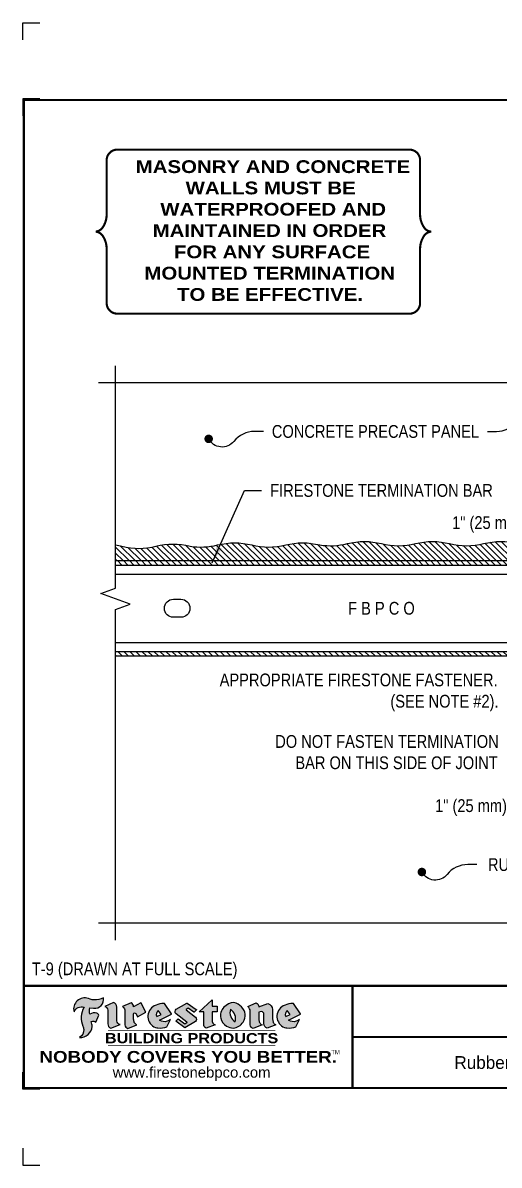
# Model space of a CAD drawing. Header units: inches. Extents: x 233.4 to 253.5, y -77.1 to -60.4.
# Drawn here: x 233.45 to 240.44, y -77.12 to -60.36 of the extents above; entities that cross this region are included whole.
import ezdxf
from ezdxf.enums import TextEntityAlignment as Align

# ---------------------------------------------------------------- set-up
doc = ezdxf.new("R2010")
doc.units = ezdxf.units.IN
doc.header["$MEASUREMENT"] = 0
doc.layers.get('0').update_dxf_attribs({"linetype": 'CONTINUOUS'})
doc.layers.get('DEFPOINTS').update_dxf_attribs({"linetype": 'CONTINUOUS'})
for name, color, linetype in [('FSBP-ACCESSORY-FIRESTONE', 7, 'CONTINUOUS'), ('FSBP-ANNO-NOTE', 7, 'CONTINUOUS'), ('FSBP-SEALANTS', 1, 'CONTINUOUS'), ('FSBP-TTLB', 7, 'CONTINUOUS'), ('FSBP-TTLB-BORDER', 7, 'CONTINUOUS'), ('FSBP-TTLB-TEXT', 7, 'CONTINUOUS'), ('FSBP-WALL-CURB', 9, 'CONTINUOUS')]:
    doc.layers.add(name, color=color, linetype=linetype)
doc.styles.add('FSBP_ARIAL', font='arial.ttf')
doc.styles.add('FSBP_ARIAL_BOLD', font='')
doc.styles.add('FSBP_ARIAL_NAR', font='ARIALN.TTF')
doc.styles.add('FSBP_BANKGOTHIC', font='bgothm.ttf')
doc.styles.get('FSBP_ARIAL_BOLD').set_extended_font_data('Arial Black')
doc.dimstyles.new('FSBP-DIM', dxfattribs={"dimtxt": 0.1875, "dimasz": 0.125, "dimexe": 0.0625, "dimexo": 0.125, "dimgap": 0.125, "dimtad": 0, "dimdec": 0, "dimzin": 1, "dimdsep": 46, "dimlunit": 4, "dimtxsty": 'FSBP_ARIAL_NAR', "dimblk": 'OBLIQUE', "dimcen": 0.09375, "dimdle": 0.0625, "dimclrd": 256, "dimclre": 256, "dimclrt": 256, "dimadec": 0, "dimazin": 0, "dimtfac": 1, "dimtdec": 0, "dimtmove": 1, "dimatfit": 3, "dimfxl": 1, "dimtolj": 1, "dimtzin": 0, "dimlwd": -1, "dimlwe": -1, "dimarcsym": 0})
doc.dimstyles.new('FSBP-LEADER', dxfattribs={"dimtxt": 0.1875, "dimasz": 0.25, "dimexe": 0.0625, "dimexo": 0.125, "dimgap": 0.125, "dimtad": 0, "dimtih": 1, "dimtoh": 1, "dimdec": 4, "dimzin": 0, "dimdsep": 46, "dimlunit": 4, "dimtxsty": 'FSBP_ARIAL_NAR', "dimcen": 0.09375, "dimclrd": 256, "dimclre": 256, "dimclrt": 256, "dimadec": 0, "dimazin": 0, "dimtfac": 1, "dimtdec": 4, "dimtofl": 0, "dimtmove": 0, "dimatfit": 3, "dimfxl": 1, "dimtolj": 1, "dimtzin": 0, "dimlwd": -1, "dimlwe": -1, "dimarcsym": 0})

# ---------------------------------------------------------------- blocks, each defined once
blk = doc.blocks.new('TTLB-EPDM_1')
at = {"layer": 'FSBP-TTLB-TEXT'}
h = blk.add_hatch(color=1, dxfattribs=at)
edge = h.paths.add_edge_path()
edge.add_arc((1.037309769669573, -0.1982514792917306), 0.1319107607348553, 264.0410451462098, 370.3106169565175)
edge.add_arc((1.027551646585694, 0.1214293576525799), 0.3273056962876235, 270.05058356628535, 295.23459397187514, ccw=False)
edge.add_arc((1.022801957313345, -0.06680179986895154), 0.1391656561713503, 249.3281275763668, 272.0749124149863, ccw=False)
edge.add_line((0.9736743133014443, -0.1970076156048179), (0.9474927838574558, -0.1852745150568325))
edge.add_arc((0.8939498971398288, -0.3394262635682071), 0.1631857907024099, 70.84590087378872, 194.3325259843273)
edge.add_arc((0.8444260109029493, -0.4259936440910768), 0.1179914261095279, 70.96950098067128, 156.9641407594482, ccw=False)
edge.add_arc((1.153141409296894, -0.4684497516079468), 0.3110405457095052, 150.3231137483159, 203.2084295854517)
edge.add_arc((0.7562495500622943, -0.6412608153899899), 0.1218587156617311, 0.8849157075190988, 24.34668939894999, ccw=False)
edge.add_arc((0.7493781665697374, -0.6475258110744375), 0.1289731377238325, -58.36655102076742, 3.6216782311386737, ccw=False)
edge.add_arc((0.8256699029544474, -0.5792158350996106), 0.1783301886510354, 267.2205474105585, 354.1381621173521)
edge.add_arc((0.7903121048625305, -0.6011409294291745), 0.212787892960859, 0.9996158580669322, 21.00503380861244)
edge.add_arc((1.01880712263941, -0.5666691048185161), 0.05136395668415847, 40.82117713173261, 125.52727787225791, ccw=False)
edge.add_line((1.057676976260041, -0.5330924682126437), (1.102776947655911, -0.4308018311949837))
edge.add_arc((1.040858222524664, -0.4699705673995949), 0.07326744446031509, 32.31675181867256, 66.31481236598174)
edge.add_arc((1.032262518825329, -0.5063316993097662), 0.1102246948011782, 69.8179132332389, 125.254734720681)
edge.add_arc((1.127708877207287, -0.368959353531244), 0.1659710644737306, 164.1569669952081, 196.5811013160487, ccw=False)
edge.add_line((0.9680425188342383, -0.3236487780942383), (1.023615334387159, -0.3294494641845773))
h = blk.add_hatch(color=1, dxfattribs=at)
edge = h.paths.add_edge_path()
edge.add_line((1.275239419159561, -0.6223407783464694), (1.415345367376062, -0.5660418822574371))
edge.add_arc((1.421019305783958, -0.5090099247487757), 0.05731350411836949, 181.9717871001989, 264.31851000495806, ccw=False)
edge.add_line((1.363739737527226, -0.5109819325197265), (1.363412352251203, -0.3102363679013962))
edge.add_arc((1.294263659668751, -0.3103491388303989), 0.06914878453844908, 0.0934405599591014, 72.42834396969012)
edge.add_line((1.315139561173908, -0.2444268274366692), (1.186839444240604, -0.3024209471341379))
edge.add_arc((1.175246268095289, -0.3585110609420917), 0.05727567197445628, -0.017399788185912257, 78.322067691347, ccw=False)
edge.add_line((1.232521937428658, -0.3585284546236807), (1.232574268422297, -0.555126496687123))
edge.add_arc((1.305699496415486, -0.5558575689677219), 0.07312888236350451, 179.4272023230205, 245.3845503102953)
h = blk.add_hatch(color=1, dxfattribs=at)
edge = h.paths.add_edge_path()
edge.add_line((1.792026821926584, -0.3839679064720229), (1.722158956877934, -0.2518542302253621))
edge.add_arc((1.720119655279638, -0.2529327078887852), 0.002306916790721817, 27.87197133405656, 117.3766794470751)
edge.add_line((1.719058846382097, -0.250884159729182), (1.610638460368705, -0.3070279753467702))
edge.add_arc((1.547088841662962, -0.3061026658494403), 0.06355635479880145, 359.165808011073, 425.8793658831422)
edge.add_line((1.573061729235633, -0.2480956029480268), (1.446879247402876, -0.3051325108639702))
edge.add_arc((1.407812067100189, -0.370357133046621), 0.07602957263902092, -3.441403975725109, 59.07992244284969, ccw=False)
edge.add_line((1.483704536400296, -0.3749210150788969), (1.483704536400296, -0.5723838140635706))
edge.add_arc((1.54053746518044, -0.568254406115083), 0.05698275005415228, 184.1557352478595, 255.3066498366543)
edge.add_line((1.526084036778343, -0.6233736605654059), (1.657291340682093, -0.570650514527486))
edge.add_arc((1.688298576827198, -0.5021390388423987), 0.0752015358480571, 207.5160880841914, 245.649226723163, ccw=False)
edge.add_arc((1.721050197024907, -0.4914488168456328), 0.1093332836229113, 179.4823365255141, 204.5537900001094, ccw=False)
edge.add_line((1.611721375809452, -0.4904610114968335), (1.611721375809452, -0.4126404716788983))
edge.add_arc((1.628589765097195, -0.414159299036043), 0.01693662875851176, 28.356188110622725, 174.8549701683585, ccw=False)
edge.add_arc((1.627340435522395, -0.4197189881350504), 0.02111886817708033, 22.216893572439517, 40.10213956426492, ccw=False)
edge.add_line((1.646891420738257, -0.4117336534413738), (1.666638796144639, -0.4549750258192233))
edge.add_arc((1.668737246926742, -0.4540167099035481), 0.002306916790685496, 204.545128184284, 299.6323508190091)
edge.add_line((1.669877862091766, -0.4560219186518992), (1.791128135493295, -0.3870515928837648))
edge.add_line((1.791128135493295, -0.3870515928837648), (1.792026821926584, -0.3839679064720229))
h = blk.add_hatch(color=1, dxfattribs=at)
h.paths.add_polyline_path([(2.063388732080512, -0.2583237030618903, 0.02524281661523788), (2.025024361750752, -0.2610532129309178, 0.1213611957758757), (1.901773912052249, -0.3008158885520373, 0.6151668103976068), (1.93274136141747, -0.6099060679591872, 0.05306812109568645), (1.967936229862175, -0.617865745600497, 0.1150932231766138), (2.099126721549737, -0.5994933789882708), (2.151195569562105, -0.4944891916583316, -0.08755405562188731), (2.104230609512001, -0.5187113292177372, -0.265591761123442), (1.992692314386659, -0.5010701623316862), (2.165347897647223, -0.4141184325909109, 0.4518949533370738), (2.166222728871162, -0.4107679608846269)])
h.paths.add_polyline_path([(2.014217313945437, -0.4188965037300676), (1.951113654018855, -0.4515330109460507, -0.3720533890450154), (1.973177450672722, -0.3607130665457561)], flags=16)
h = blk.add_hatch(color=1, dxfattribs=at)
edge = h.paths.add_edge_path()
edge.add_arc((2.260407392426802, -0.3775796671688782), 0.04152450223225729, 123.20805433950699, 232.2027298779723, ccw=False)
edge.add_line((2.237665217914071, -0.3428366421988329), (2.393535971665983, -0.2540943745380986))
edge.add_arc((2.394677353533142, -0.2560991469722482), 0.002306916790741334, 55.64644466176611, 119.65426054492559, ccw=False)
edge.add_line((2.395979141996861, -0.2541946229174954), (2.531809646140459, -0.3470380726374032))
edge.add_arc((2.530468902927946, -0.3489153772789875), 0.002306916790700397, -42.731101238422525, 54.4661353739603, ccw=False)
edge.add_line((2.532163440279987, -0.3504807552658491), (2.498457913851155, -0.3869673252714421))
edge.add_arc((2.496763376499139, -0.3854019472845934), 0.002306916790672934, 233.7527076894875, 317.26889876138785, ccw=False)
edge.add_line((2.495399362263356, -0.38726241234572), (2.413849913492982, -0.3274738082119626))
edge.add_arc((2.412485899257181, -0.3293342732731342), 0.002306916790720064, 53.75270768979358, 124.4135619297835)
edge.add_line((2.41118211687575, -0.3274311136421062), (2.382933981293377, -0.346782838468144))
edge.add_arc((2.38423776367478, -0.3486859980991606), 0.002306916790694898, 124.4135619293799, 231.8459020253626)
edge.add_line((2.382812599816248, -0.3505000469010184), (2.519899969301207, -0.4581994452042721))
edge.add_arc((2.494247019847682, -0.4908523236374461), 0.04152450223225742, -55.21225898295222, 51.84590202520428, ccw=False)
edge.add_line((2.517938320565804, -0.5249552055672808), (2.364434947484597, -0.6179520922513717))
edge.add_arc((2.36323960192349, -0.6159790200102006), 0.002306916790726996, 233.2955624372927, 301.20872157023314, ccw=False)
edge.add_line((2.361860787187538, -0.6178285429225383), (2.231266621301074, -0.5204709167214361))
edge.add_arc((2.232647938930649, -0.5186232623475259), 0.002306916790697672, 135.5134179846393, 233.21798691998708, ccw=False)
edge.add_line((2.231002150870836, -0.5170067083764565), (2.262839375599356, -0.4845937328397696))
edge.add_arc((2.264485163659225, -0.4862102868108537), 0.002306916790748497, 53.0352839999411, 135.513417985369, ccw=False)
edge.add_line((2.265872365996302, -0.4843670465239001), (2.361834678328762, -0.5565872257804898))
edge.add_arc((2.363221880665761, -0.5547439854936304), 0.002306916790627066, 233.0352840000685, 302.2362632414394)
edge.add_line((2.36445241715569, -0.5566953042850713), (2.39428499383348, -0.5378823484768844))
edge.add_arc((2.393054457343549, -0.5359310296853765), 0.002306916790685166, 302.2362632406177, 412.2027298768422)
edge.add_line((2.394468296066179, -0.5341081404551886), (2.234958295420142, -0.4103916733127022))
h = blk.add_hatch(color=1, dxfattribs=at)
edge = h.paths.add_edge_path()
edge.add_line((2.763460561272041, -0.2072496393923444), (2.763460561272041, -0.2969520779963801))
edge.add_arc((2.765767478062699, -0.2969520779963943), 0.00230691679065842, 179.9999999996471, 269.9999999996471)
edge.add_line((2.765767478062685, -0.2992589947870528), (2.835417693520355, -0.2992589947870528))
edge.add_arc((2.835417693520355, -0.3015659115777538), 0.002306916790701052, 0, 90, ccw=False)
edge.add_line((2.837724610311056, -0.3015659115777538), (2.837724610311056, -0.3790761307453892))
edge.add_arc((2.83541769352037, -0.3790761307453749), 0.002306916790686842, 269.99999999964706, 359.99999999964706, ccw=False)
edge.add_line((2.835417693520355, -0.3813830475360618), (2.765767478062685, -0.3813830475360618))
edge.add_arc((2.765767478062699, -0.3836899643267202), 0.00230691679065842, 90.00000000035294, 180.0000000003529)
edge.add_line((2.763460561272041, -0.3836899643267344), (2.763460561272041, -0.5033995910642801))
edge.add_arc((2.836735953378943, -0.5071368822038516), 0.07337063740681413, 177.0802527808789, 245.3249543133826)
edge.add_line((2.806105814540615, -0.5738080530967267), (2.674529557384915, -0.6226036013049594))
edge.add_arc((2.708610405062069, -0.564298408791804), 0.06753517344606039, 177.0345319916277, 239.6926428024901, ccw=False)
edge.add_line((2.641165668230087, -0.560804539009709), (2.641165668230087, -0.3836899643267344))
edge.add_arc((2.638858751439429, -0.3836899643267202), 0.00230691679065842, 359.9999999996471, 449.999999999647)
edge.add_line((2.638858751439443, -0.3813830475360618), (2.572857950769389, -0.3813830475360618))
edge.add_line((2.572857950769389, -0.3813830475360618), (2.763460561272041, -0.2072496393923444))
h = blk.add_hatch(color=1, dxfattribs=at)
edge = h.paths.add_edge_path(flags=16)
edge.add_arc((2.940363509127394, -0.4847985213681437), 0.1684614578629418, 344.5558804047865, 417.0140046669545)
edge.add_arc((3.194458079644619, -0.3883534532477785), 0.1684614578629414, 164.5558804047864, 237.0140046669546)
edge = h.paths.add_edge_path()
edge.add_arc((3.069375116502199, -0.4399344555144872), 0.1828726885096673, 136.0914512150047, 191.213418978326)
edge.add_arc((3.064939550433406, -0.4318234379590333), 0.1803148804748503, 194.0167254156723, 240.6663730831859)
edge.add_arc((3.098047041778981, -0.3845058757092554), 0.2378525180183701, 239.2975390661776, 264.2889872773176)
edge.add_arc((3.04884478212623, -0.4190232383793012), 0.203760689247156, 277.1986764832036, 326.503572961274)
edge.add_arc((3.077739326803546, -0.4341046616465112), 0.171374865791709, 325.3768876809902, 406.3828327799087)
edge.add_arc((3.011839488065919, -0.4896144380417797), 0.2571945645850002, 44.28462553519766, 73.82901434867304)
edge.add_arc((3.117152499586992, -0.4983433120546693), 0.2579560664039132, 97.50292863483666, 134.1039137579027)
h = blk.add_hatch(color=1, dxfattribs=at)
edge = h.paths.add_edge_path()
edge.add_line((3.322690228557462, -0.5721896537377091), (3.322690228557462, -0.3749210150788969))
edge.add_arc((3.246797759257384, -0.3703571330465745), 0.076029572638996, 356.5585960242387, 419.0799224428129)
edge.add_line((3.285864939560099, -0.3051325108639702), (3.412047421392799, -0.2480956029480268))
edge.add_arc((3.386074533820159, -0.3061026658494941), 0.06355635479883807, 0.3962622833877276, 65.87936588318718, ccw=False)
edge.add_line((3.449629368605429, -0.3056631084210863), (3.580526418688805, -0.2593848434574539))
edge.add_arc((3.555744121700958, -0.3530904070730321), 0.09692726601172152, 2.366977007666776, 75.18615851992018, ccw=False)
edge.add_line((3.652588689330287, -0.3490873311063041), (3.652588689330287, -0.4883770011386872))
edge.add_arc((3.761877549389556, -0.4914934052703811), 0.1093332836229047, 178.3666365323574, 204.5537900000422)
edge.add_arc((3.729125929191727, -0.5021836272670953), 0.07520153584796169, 207.5160880841711, 245.2240541443093)
edge.add_line((3.697611150971852, -0.5704631245385627), (3.572585913552643, -0.6207021253773775))
edge.add_arc((3.59534718600759, -0.5526356419907701), 0.07177131519198746, 180.3328587115751, 251.51018566665869, ccw=False)
edge.add_line((3.523577081955409, -0.5530525936986663), (3.523577081955409, -0.4153032515383615))
edge.add_arc((3.486319529276879, -0.4148773504126441), 0.0372599868942854, 359.3450650296066, 449.0500281941028)
edge.add_arc((3.482769874121713, -0.4419622099033496), 0.06447454900600783, 86.29402372314017, 119.8211331593848)
edge.add_line((3.450707067966732, -0.3860252459975726), (3.450707067966732, -0.4904610114968335))
edge.add_arc((3.560035889182251, -0.491448816845647), 0.1093332836229751, 179.4823365255069, 204.5537900001023)
edge.add_arc((3.527284268984408, -0.5021390388424952), 0.07520153584796385, 207.5160880841699, 245.6492267231416)
edge.add_line((3.496277032839316, -0.570650514527486), (3.365069728935509, -0.6233736605654059))
edge.add_arc((3.37950248606194, -0.5682868177318081), 0.05694615642555727, 183.9298782390169, 255.318496325343, ccw=False)
h = blk.add_hatch(color=1, dxfattribs=at)
h.paths.add_polyline_path([(3.957695472291277, -0.2583237030618903, 0.02524281661523822), (3.919331101961575, -0.2610532129309178, 0.1085638477195505), (3.807890832595604, -0.2939221658134414, 0.6425897848490651), (3.827048101628293, -0.6099060679591872, 0.05306812109569052), (3.862242970072884, -0.617865745600497, 0.1150932231766133), (3.993433461760503, -0.5994933789882708), (4.045502309772871, -0.4944891916583316, -0.08755405562189084), (3.998537349722767, -0.5187113292177372, -0.2655917611234366), (3.886999054597368, -0.5010701623316862), (4.059654637857989, -0.4141184325909109, 0.4518949533370731), (4.060529469081928, -0.4107679608846269)])
h.paths.add_polyline_path([(3.90852405415626, -0.4188965037300676), (3.845420394229677, -0.4515330109460507, -0.3720533890450147), (3.867484190883488, -0.3607130665457561)], flags=16)
at = {"layer": 'DEFPOINTS', "linetype": 'Continuous', "ltscale": 1.75}
for points in [[(-0.015625, 13.88083333333333), (-0.015625, 14.13083333333333), (0.234375, 14.13083333333333)], [(-0.015625, -2.380833333333342), (-0.015625, -2.630833333333342), (0.234375, -2.630833333333342)]]:
    blk.add_lwpolyline(points, dxfattribs=at)
at = {"layer": 'DEFPOINTS', "color": 1}
for points in [[(0.234375, 13.015625), (-0.015625, 13.015625), (-0.015625, 12.765625)], [(0.234375, -1.515625), (-0.015625, -1.515625), (-0.015625, -1.265625)]]:
    blk.add_lwpolyline(points, dxfattribs=at)
at = {"layer": 'FSBP-TTLB', "const_width": 0.03125}
for points in [[(0, 0), (0, -1.5), (20, -1.5), (20, 0), (0, 0)], [(4.825208527206769, 0), (4.825208527206769, -0.75)], [(4.825208527206769, -0.75), (15.84028770518938, -0.75)], [(4.825208527206769, -0.75), (4.825208527206769, -1.5)]]:
    blk.add_lwpolyline(points, dxfattribs=at)
at = {"layer": 'FSBP-TTLB-BORDER', "const_width": 0.03125}
blk.add_lwpolyline([(20, 0), (20, 13), (0, 13), (0, 0)], dxfattribs=at)
at = {"layer": 'FSBP-TTLB-TEXT', "color": 1}
blk.add_line((0.7358432058323388, -0.379822754145593), (0.7358432058323388, -0.379822754145593), dxfattribs=at)
for points in [[(1.023615323725323, -0.3294494630716969, 0.5000510906601082), (1.167090420776901, -0.1746414942047778, -0.1103304102359608), (1.027840608309816, -0.2058762110801382, -0.09957876667165425), (0.9736743133014443, -0.1970076156048179), (0.9474927838574558, -0.1852745150568325, 0.5978159689075124), (0.7358432058323388, -0.379822754145593, -0.3938834584182213), (0.8828996422548698, -0.3144510229727047, 0.2349406564350952), (0.86727108227484, -0.5910237178633082, -0.1027304183841549), (0.8780937320133262, -0.6393788197974146, -0.2772692352614086), (0.8170223912655956, -0.7573362346216896, 0.3985429150902959), (1.003067614090241, -0.5974286950643517, 0.0875124847930418), (0.9889600163401155, -0.5248671157293501, -0.3874031597924062), (1.057676976260041, -0.5330924682126437), (1.102776947655911, -0.4308018311949837, 0.1494423498871741), (1.07029056398062, -0.4028746979725923, 0.2467195073738216), (0.9686394281704906, -0.4163228904100862, -0.1424285161541127), (0.9680425188342383, -0.3236487780942383), (1.023615334387159, -0.3294494641845773)], [(2.166222728871162, -0.4107679608846269), (2.063388732080512, -0.2583237030618903, 0.02524281661523788), (2.025024361750752, -0.2610532129309178, 0.1085638477195265), (1.913584092384895, -0.2939221658134414, 0.6425897848491228), (1.93274136141747, -0.6099060679591872, 0.05306812109568648), (1.967936229862175, -0.617865745600497, 0.1150932231766137), (2.099126721549737, -0.5994933789882708), (2.151195569562105, -0.4944891916583316, -0.0875540556218873), (2.104230609512001, -0.5187113292177372, -0.2655917611234418), (1.992692314386659, -0.5010701623316862), (2.165347897647223, -0.4141184325909109)], [(2.763460561272041, -0.2072496393923444), (2.763460561272041, -0.2969520779963801, 0.4142135623730958), (2.765767478062685, -0.2992589947870528), (2.835417693520355, -0.2992589947870528, -0.414213562373095), (2.837724610311056, -0.3015659115777538), (2.837724610311056, -0.3790761307453892, -0.4142135623730938), (2.835417693520355, -0.3813830475360618), (2.765767478062685, -0.3813830475360618, 0.4142135623730958), (2.763460561272041, -0.3836899643267344), (2.763460561272041, -0.5033995910642801, 0.3068985753588853), (2.806105814540615, -0.5738080530967267), (2.674529557384915, -0.6226036013049594, -0.2804194150632976), (2.641165668230087, -0.560804539009709), (2.641165668230087, -0.3836899643267344, 0.414213562373095), (2.638858751439443, -0.3813830475360618), (2.572857950769389, -0.3813830475360618), (2.763460561272041, -0.2072496393923444)], [(4.060529469081928, -0.4107679608846269), (3.957695472291277, -0.2583237030618903, 0.02524281661523788), (3.919331101961575, -0.2610532129309178, 0.1085638477195265), (3.807890832595604, -0.2939221658134414, 0.6425897848491228), (3.827048101628293, -0.6099060679591872, 0.05306812109568648), (3.862242970072884, -0.617865745600497, 0.1150932231766137), (3.993433461760503, -0.5994933789882708), (4.045502309772871, -0.4944891916583316, -0.0875540556218873), (3.998537349722767, -0.5187113292177372, -0.2655917611234418), (3.886999054597368, -0.5010701623316862), (4.059654637857989, -0.4141184325909109)], [(4.059654637857989, -0.4141184325909109, 0.4518949533370731), (4.060529469081928, -0.4107679608846269, 0.4518949533370731)]]:
    blk.add_lwpolyline(points, format="xyb", dxfattribs=at)
for points in [[(1.275239419159561, -0.6223407783464694), (1.415345367376062, -0.5660418822574371, -0.3756100036733062), (1.363739737527226, -0.5109819325197265), (1.363412352251203, -0.3102363679013962, 0.3265360292958048), (1.315139561173908, -0.2444268274366692), (1.186839444240604, -0.3024209471341379, -0.3557863980845349), (1.232521937428658, -0.3585284546236807), (1.232574268422297, -0.555126496687123, 0.2960110723418457)], [(1.792026821926584, -0.3839679064720229), (1.722158956877934, -0.2518542302253621, 0.4116839150163434), (1.719058846382097, -0.250884159729182), (1.610638460368705, -0.3070279753467702, 0.2996033003794034), (1.573061729235633, -0.2480956029480268), (1.446879247402876, -0.3051325108639702, -0.2797757560995365), (1.483704536400296, -0.3749210150788969), (1.483704536400296, -0.5723838140635706, 0.320828638474519), (1.526084036778343, -0.6233736605654059), (1.657291340682093, -0.570650514527486, -0.1679398621276611), (1.621603752698661, -0.5368819723450571, -0.1098333365370753), (1.611721375809452, -0.4904610114968335), (1.611721375809452, -0.4126404716788983, -0.743334502655012), (1.64349420176768, -0.4061152228778298, -0.07819791644735608), (1.646891420738257, -0.4117336534413738), (1.666638796144639, -0.4549750258192233, 0.4404648714563479), (1.669877862091766, -0.4560219186518992), (1.791128135493295, -0.3870515928837648)], [(2.234958295420142, -0.4103916733127022, -0.5150044486718882), (2.237665217914071, -0.3428366421988329), (2.393535971665983, -0.2540943745380986, -0.2867822934100265), (2.395979141996861, -0.2541946229174954), (2.531809646140459, -0.3470380726374032, -0.4515027974650387), (2.532163440279987, -0.3504807552658491), (2.498457913851155, -0.3869673252714421, -0.3814439164929681), (2.495399362263356, -0.38726241234572), (2.413849913492982, -0.3274738082119626, 0.3184718635035665), (2.41118211687575, -0.3274311136421062), (2.382933981293377, -0.346782838468144, 0.5064094529656681), (2.382812599816248, -0.3505000469010184), (2.519899969301207, -0.4581994452042721, -0.5043597839115849), (2.517938320565804, -0.5249552055672808), (2.364434947484597, -0.6179520922513717, -0.3053163970316367), (2.361860787187538, -0.6178285429225383), (2.231266621301074, -0.5204709167214361, -0.4541703869768119), (2.231002150870836, -0.5170067083764565), (2.262839375599356, -0.4845937328397696, -0.3762644290664977), (2.265872365996302, -0.4843670465239001), (2.361834678328762, -0.5565872257804898, 0.3114700032088108), (2.36445241715569, -0.5566953042850713), (2.39428499383348, -0.5378823484768844, 0.520381097387146), (2.394468296066179, -0.5341081404551886)], [(2.937624918725987, -0.3131105398334029, 0.2452625673097023), (2.889993533867141, -0.4754966266250307, 0.2064059665179019), (2.976604338974084, -0.5890186876871866, 0.1094800500670344), (3.074378098474654, -0.6211778035979165, 0.2185147641853038), (3.218764944843201, -0.5314757029352819, 0.3689489483072479), (3.195959963110113, -0.3100352223135445, 0.1296305888694145), (3.0834694040758, -0.242595816912754, 0.1610736375384317)], [(3.322690228557462, -0.5721896537377091), (3.322690228557462, -0.3749210150788969, 0.2797757560995341), (3.285864939560099, -0.3051325108639702), (3.412047421392799, -0.2480956029480268, -0.2937618496109166), (3.449629368605429, -0.3056631084210863), (3.580526418688805, -0.2593848434574539, -0.3288760160581939), (3.652588689330287, -0.3490873311063041), (3.652588689330287, -0.4883770011386872, 0.114762897203527), (3.662431105063263, -0.536926560769686, 0.166032965990522), (3.697611150971852, -0.5704631245385627), (3.572585913552643, -0.6207021253773775, -0.3209557512194564), (3.523577081955409, -0.5530525936986663), (3.523577081955409, -0.4153032515383615, 0.4127061514896111), (3.48693727661589, -0.3776224848030694, 0.1473421876160361), (3.450707067966732, -0.3860252459975726), (3.450707067966732, -0.4904610114968335, 0.1098333365370753), (3.460589444855941, -0.5368819723450855, 0.1679398621276611), (3.496277032839316, -0.570650514527486), (3.365069728935509, -0.6233736605654059, -0.3219729545308964), (3.322690228557462, -0.5721896537377091, 29.1476284739)], [(1.951113654018855, -0.4515330109460507), (2.014217313945437, -0.4188965037300676), (1.973177450672722, -0.3607130665457561, 0.3720533890450154)], [(3.10274193015772, -0.5296595419651595, 0.3271311138286319), (3.032079658614293, -0.3434924326507627, 0.3271311138286322)], [(3.845420394229677, -0.4515330109460507), (3.90852405415626, -0.4188965037300676), (3.867484190883488, -0.3607130665457561, 0.3720533890450154)]]:
    blk.add_lwpolyline(points, format="xyb", close=True, dxfattribs=at)
at = {"layer": 'FSBP-TTLB-TEXT', "const_width": 0.0078125}
for points in [[(1.233926579809207, -0.6584455781731435), (3.691229482685259, -0.6584455781731577)], [(1.233926579809207, -0.8761560960495984), (3.691229482685259, -0.8761560960495842)]]:
    blk.add_lwpolyline(points, dxfattribs=at)
at = {"layer": 'FSBP-TTLB-TEXT', "color": 1}
for centre, start, end in [((1.789987520328282, -0.3850463841354355), 299.6323508193319, 27.87197133380463), ((2.164310260790558, -0.412058050385383), 296.7304547840455, 34.00233684987403)]:
    blk.add_arc(centre, 0.00230691679068068, start, end, dxfattribs=at)
at = {"layer": 'FSBP-TTLB-TEXT', "lineweight": 18, "style": 'FSBP_ARIAL_BOLD'}
blk.add_text('BUILDING PRODUCTS', height=0.1484375, dxfattribs=at).set_placement((2.462578031247233, -0.7673008371113639), align=Align.MIDDLE_CENTER)
at = {"layer": 'FSBP-TTLB-TEXT', "color": 1}
for s, height, style, p in [('NOBODY COVERS YOU BETTER.', 0.171875, 'FSBP_ARIAL_BOLD', (2.412604263603384, -1.041650450587369)), ('TM', 0.0625, 'FSBP_BANKGOTHIC', (4.576671173373001, -0.9725745042934193))]:
    blk.add_text(s, height=height, dxfattribs=dict(at, style=style)).set_placement(p, align=Align.MIDDLE_CENTER)
at = {"layer": 'FSBP-TTLB-TEXT'}
for s, height, style, p in [('RubberGard  EPDM', 0.1875, 'FSBP_BANKGOTHIC', (7.443365678241776, -1.125)), ('www.firestonebpco.com', 0.15625, 'FSBP_ARIAL', (2.462578031247233, -1.268657306740124))]:
    blk.add_text(s, height=height, dxfattribs=dict(at, style=style)).set_placement(p, align=Align.MIDDLE_CENTER)
for tag, height, style, p in [('MAXIMUM_WARRANTY', 0.1875, 'FSBP_ARIAL_BOLD', (18.03987100774941, 0.2240244307510579)), ('ACCPT_SYSTEMS', 0.21875, 'FSBP_ARIAL', (12.49438170418193, -1.125))]:
    blk.add_attdef(tag, text='', height=height, dxfattribs=dict(at, style=style)).set_placement(p, align=Align.MIDDLE_LEFT)
for tag, height, style, p in [('DETAIL_DESCP_LINE_1', 0.21875, 'FSBP_ARIAL_BOLD', (10.33118450231211, -0.3736318192489421)), ('ISSUE_REV_DATE', 0.21875, 'FSBP_ARIAL', (16.84069633627263, -0.7282559425942452)), ('DETAIL_NUMBER', 0.4375, 'FSBP_ARIAL', (18.91941590748775, -0.8931630692489421))]:
    blk.add_attdef(tag, text='', height=height, dxfattribs=dict(at, style=style)).set_placement(p, align=Align.MIDDLE_CENTER)
blk = doc.blocks.new('_OBLIQUE')
at = {"color": 0, "linetype": 'ByBlock'}
blk.add_line((-0.5, -0.5), (0.5, 0.5), dxfattribs=at)
blk = doc.blocks.new('*D6')
at = {"layer": 'DEFPOINTS', "color": 0, "transparency": 16777216}
for p in [(241.4627011304547, -71.2952264632083), (242.4627011304547, -71.2952264632083), (242.4627011304547, -71.87248192363269)]:
    blk.add_point(p, dxfattribs=at)
at = {"layer": 'FSBP-ANNO-NOTE', "transparency": 16777216}
for p, q in [((241.4627011304547, -71.4202264632083), (241.4627011304547, -71.93498192363269)), ((242.4627011304547, -71.4202264632083), (242.4627011304547, -71.93498192363269)), ((241.2444919127996, -71.87248192363269), (241.4627011304547, -71.87248192363269)), ((241.4002011304547, -71.87248192363269), (242.5252011304547, -71.87248192363269))]:
    blk.add_line(p, q, dxfattribs=at)
at = {"layer": 'FSBP-ANNO-NOTE', "transparency": 16777216, "xscale": 0.125, "yscale": 0.125, "zscale": 0.125, "rotation": 180}
blk.add_blockref('_OBLIQUE', (241.4627011304547, -71.87248192363269), dxfattribs=at)
at = {"layer": 'FSBP-ANNO-NOTE', "transparency": 16777216, "xscale": 0.125, "yscale": 0.125, "zscale": 0.125}
blk.add_blockref('_OBLIQUE', (242.4627011304547, -71.87248192363269), dxfattribs=at)
at = {"layer": 'FSBP-ANNO-NOTE', "transparency": 16777216, "insert": (240.3203147299892, -71.87248192363269), "char_height": 0.1875, "attachment_point": 5, "style": 'FSBP_ARIAL_NAR'}
blk.add_mtext('\\A1;1" (25 mm) MAX.', dxfattribs=at)
blk = doc.blocks.new('*D4')
at = {"layer": 'DEFPOINTS', "color": 0, "transparency": 16777216}
for p in [(242.4627011304547, -67.719205958751), (242.4627011304547, -68.24973133437341), (241.7127011304547, -68.7454801165821)]:
    blk.add_point(p, dxfattribs=at)
at = {"layer": 'FSBP-ANNO-NOTE', "transparency": 16777216}
for p, q in [((241.7127011304547, -68.6204801165821), (241.7127011304547, -67.656705958751)), ((242.4627011304547, -68.12473133437341), (242.4627011304547, -67.656705958751)), ((241.4944919127996, -67.719205958751), (241.7127011304547, -67.719205958751)), ((241.6502011304547, -67.719205958751), (242.5252011304547, -67.719205958751))]:
    blk.add_line(p, q, dxfattribs=at)
at = {"layer": 'FSBP-ANNO-NOTE', "transparency": 16777216, "xscale": 0.125, "yscale": 0.125, "zscale": 0.125, "rotation": 180}
blk.add_blockref('_OBLIQUE', (241.7127011304547, -67.719205958751), dxfattribs=at)
at = {"layer": 'FSBP-ANNO-NOTE', "transparency": 16777216, "xscale": 0.125, "yscale": 0.125, "zscale": 0.125}
blk.add_blockref('_OBLIQUE', (242.4627011304547, -67.719205958751), dxfattribs=at)
at = {"layer": 'FSBP-ANNO-NOTE', "transparency": 16777216, "insert": (240.5703147299892, -67.719205958751), "char_height": 0.1875, "attachment_point": 5, "style": 'FSBP_ARIAL_NAR'}
blk.add_mtext('\\A1;1" (25 mm) MAX.', dxfattribs=at)

msp = doc.modelspace()

# ---------------------------------------------------------------- hatches: boundary and pattern name
at = {"layer": 'FSBP-ACCESSORY-FIRESTONE'}
h = msp.add_hatch(dxfattribs=at)
h.set_pattern_fill('ANSI31', color=256, scale=0.5, angle=90, style=0)
h.set_pattern_definition([(135, (-5.684341886080801e-14, -35.47051604416727), (-0.04419417382415922, -0.04419417382415922), [])])
h.paths.add_polyline_path([(234.8074393106885, -68.24973133437341), (234.8074393106885, -68.31602259510967), (245.4627011304547, -68.31602259510964), (245.4627011304547, -68.24973133437341)])
h.paths.add_polyline_path([(245.4627011304547, -69.64747889879085), (245.4627011304547, -69.5811876380546), (234.8074393106884, -69.5811876380546), (234.8074393106884, -69.64747889879085)])
at = {"layer": 'FSBP-SEALANTS'}
h = msp.add_hatch(dxfattribs=at)
h.set_pattern_fill('ANSI31', color=256, scale=0.5, angle=90, style=0)
h.set_pattern_definition([(135, (-5.684341886080801e-14, -52.53499999999993), (-0.04419417382415922, -0.04419417382415922), [])])
h.paths.add_polyline_path([(242.4627011304547, -68.24973133437342), (242.4627011304547, -67.96848133437332, 0.06225774829855234), (242.2127011304544, -67.9997313343733, -0.1249999999998636), (241.7127011304544, -67.9997313343733, 0.1249999999998634), (241.2127011304543, -67.9997313343733, -0.1249999999998636), (240.7127011304543, -67.9997313343733, 0.1249999999998634), (240.2127011304543, -67.9997313343733, -0.1249999999998636), (239.7127011304543, -67.9997313343733, 0.1249999999998634), (239.2127011304541, -67.9997313343733, -0.1249999999998636), (238.7127011304541, -67.9997313343733, 0.1249999999998634), (238.212701130454, -67.9997313343733, -0.1008864420075305), (237.8074393106887, -68.01904349078615, 0.1249999999998634), (237.3074393106886, -68.01904349078615, -0.1249999999998636), (236.8074393106886, -68.01904349078615, 0.1249999999998634), (236.3074393106885, -68.01904349078615, -0.1008864420075305), (235.9021774909232, -68.038355647199, 0.1249999999998634), (235.4021774909231, -68.038355647199, -0.1249999999998563), (234.9021774909231, -68.038355647199, 0.02381325368767397), (234.8074393106885, -68.01904349078616), (234.8074393106884, -68.24973133437341)])
h.paths.add_polyline_path([(244.4627011304547, -68.24973133437341), (244.4627011304547, -67.96848133437332, 0.06225774829849602), (244.2127011304546, -67.9997313343733, -0.1249999999998636), (243.7127011304546, -67.9997313343733, 0.1249999999998634), (243.2127011304545, -67.9997313343733, -0.1249999999998636), (242.7127011304545, -67.9997313343733, 0.06225774829841187), (242.4627011304547, -67.96848133437332), (242.4627011304547, -68.24973133437341)])
h.paths.add_polyline_path([(245.4627011304547, -68.24973133437341), (245.4627011304547, -69.64747889879085, 0.05349885039872154), (245.6767669975334, -69.6136729210734, 0.459663401090262), (245.7176518043337, -69.52806414116287, -0.07998956664352946), (245.6887668544655, -69.43918668261365, -0.07609585334857273), (245.7127011304547, -69.24973133437337, 0.1249999999998377), (245.7127011304547, -68.74973133437341, -0.1677686449348191), (245.7681419786032, -68.08915188755577, 0.45966340109005), (245.727257171803, -68.00354310764531, 0.1287635087226174), (245.2127011304547, -67.9997313343733, -0.1249999999998636), (244.7127011304547, -67.9997313343733, 0.06225774829846793), (244.4627011304547, -67.96848133437332), (244.4627011304547, -68.24973133437341)])
h.paths.add_polyline_path([(252.1179629502209, -69.89747889879085), (252.1179629502209, -69.67872889879071, -0.06225774829844707), (251.867962950221, -69.64747889879075, 0.1249999999998488), (251.367962950221, -69.64747889879075, -0.06225774829848964), (251.1179629502209, -69.67872889879072, -0.06225774829848262), (250.8679629502209, -69.64747889879075, 0.1249999999998634), (250.3679629502208, -69.64747889879077, -0.1249999999998636), (249.8679629502208, -69.64747889879077, 0.06225774829847543), (249.6179629502208, -69.6162288987908, 0.06225774829847543), (249.3679629502208, -69.64747889879077, -0.1249999999998636), (248.8679629502208, -69.64747889879077, 0.1249999999998634), (248.3679629502207, -69.64747889879077, -0.1249999999998636), (247.8679629502207, -69.64747889879077, 0.1249999999998634), (247.3679629502206, -69.64747889879077, -0.1249999999998636), (246.8679629502206, -69.64747889879077, 0.1249999999998634), (246.3679629502206, -69.64747889879077, -0.1249999999998783), (245.8679629502205, -69.64747889879075, 0.05108609550821845), (245.6631870723128, -69.61723627652809, -0.0500336437047352), (245.4627011304549, -69.64747889879085), (244.4627011304548, -69.64747889879085), (244.4627011304548, -69.89747889879085)])
h.paths.add_polyline_path([(242.4627011304548, -69.64747889879085), (242.4627011304548, -69.89747889879085), (244.4627011304549, -69.89747889879085), (244.4627011304549, -69.64747889879085)])
h.paths.add_polyline_path([(241.2077504565758, -69.74758150000585, -0.4596634010898805), (241.248635263376, -69.66197272009538, -0.01548389089751867), (241.3098305125694, -69.64747889879085), (242.4627011304548, -69.64747889879085), (242.4627011304548, -69.89747889879085), (241.4627011304547, -69.89747889879084), (241.4627011304547, -71.2952264632083, -0.05349885039872099), (241.248635263376, -71.26142048549089, -0.4596634010901624), (241.2077504565758, -71.17581170558039, 0.1818860352544593), (241.248022292211, -70.46169660279311, 0.1818860352544555)])

# ---------------------------------------------------------------- linework, layer by layer
at = {"layer": 'FSBP-ACCESSORY-FIRESTONE'}
for p, q in [((234.8074393106885, -68.24973133437341), (245.4627011304547, -68.24973133437341)), ((234.8074393106885, -68.31602259510966), (245.4627011304547, -68.31602259510966)), ((234.8074393106884, -68.44860511658216), (245.4627011304547, -68.44860511658216)), ((234.8074393106885, -69.44860511658216), (245.4627011304547, -69.44860511658216)), ((234.8074393106885, -69.5811876380546), (245.4627011304547, -69.5811876380546)), ((234.8074393106885, -69.64747889879085), (245.4627011304547, -69.64747889879085))]:
    msp.add_line(p, q, dxfattribs=at)
msp.add_lwpolyline([(235.6580136304547, -68.8157926165821), (235.6658261304547, -68.8157926165821), (235.7673886304547, -68.8157926165821, -0.9999999999999999), (235.7673886304547, -69.0814176165821), (235.6580136304547, -69.0814176165821, -0.9999999999999999)], format="xyb", close=True, dxfattribs=at)
at = {"layer": 'FSBP-ANNO-NOTE'}
for points, const_width in [([(234.6778287943465, -63.18266899198908), (234.6778287943467, -62.37460171100621, -0.414213562373095), (234.8340787943467, -62.21835171100621), (239.1240021388142, -62.21835171100626, -0.414213562373095), (239.2802521388142, -62.37460171100626), (239.2802521388142, -63.18266899198908, 0.1409083258157834), (239.3386997650016, -63.3608100420921, 0.2244532195272858), (239.4427631827146, -63.42209108218889, 0.2244532195272858), (239.3386997650016, -63.48337212228567, 0.1409083258157939), (239.2802521388142, -63.66151317238881), (239.2802521388142, -64.46958045337162, -0.414213562373095), (239.1240021388142, -64.62583045337162), (234.8340787943467, -64.62583045337168, -0.414213562373095), (234.6778287943467, -64.46958045337168), (234.6778287943465, -63.66151317238869, 0.1409083258157834), (234.619381168159, -63.48337212228567, 0.2244532195272858), (234.5153177504461, -63.42209108218889, 0.2244532195272858), (234.619381168159, -63.3608100420921, 0.1409083258157939)], 0.03125), ([(236.1441798084508, -66.46265416885463, -1), (236.2066798084508, -66.46265416885463, -1)], 0.0625), ([(239.2756934499, -72.81826448617785, -1), (239.3381934499, -72.81826448617785, -1)], 0.0625)]:
    msp.add_lwpolyline(points, format="xyb", close=True, dxfattribs=dict(at, const_width=const_width))
for points in [[(240.2677910650105, -66.35352658856128), (240.4009297255907, -66.35352658856128, 0.2276362003526247), (240.7043476842941, -66.20783951856971, -0.5422727966491105), (241.074332482904, -66.24439900826793, -1.645266635431234)], [(236.9819712263443, -66.35352658856128), (236.8488325657641, -66.35352658856128, 0.2276362003526247), (236.5454146070608, -66.49921365855285, -0.5422727966491105), (236.1754298084508, -66.46265416885463, -1.645266635431234)], [(240.1134848677935, -72.7091369058845), (239.9803462072132, -72.7091369058845, 0.2276362003526247), (239.6769282485099, -72.85482397587607, -0.5422727966491105), (239.3069434499, -72.81826448617785, -1.645266635431234)]]:
    msp.add_lwpolyline(points, format="xyb", dxfattribs=at)
at = {"layer": 'FSBP-SEALANTS'}
msp.add_lwpolyline([(234.8074393106885, -68.01904349078616, -0.02381325368766711), (234.9021774909231, -68.038355647199, 0.1249999999998636), (235.4021774909231, -68.038355647199, -0.1249999999998634), (235.9021774909232, -68.038355647199, 0.1008864420075305), (236.3074393106885, -68.01904349078615, -0.1249999999998634), (236.8074393106886, -68.01904349078615, 0.1249999999998636), (237.3074393106886, -68.01904349078615, -0.1249999999998634), (237.8074393106887, -68.01904349078615, 0.1008864420075305), (238.212701130454, -67.9997313343733, -0.1249999999998634), (238.7127011304541, -67.9997313343733, 0.1249999999998636), (239.2127011304541, -67.9997313343733, -0.1249999999998634), (239.7127011304543, -67.9997313343733, 0.1249999999998636), (240.2127011304543, -67.9997313343733, -0.1249999999998634), (240.7127011304543, -67.9997313343733, 0.1249999999998636)], format="xyb", dxfattribs=at)
at = {"layer": 'FSBP-WALL-CURB'}
for points in [[(252.3679629502208, -65.64020742782566), (243.6189511304547, -65.64020742782573), (243.5408261304547, -65.42556075443072), (243.3845761304547, -65.85485410122051), (243.3064511304547, -65.64020742782573), (234.5574393106886, -65.64020742782566)], [(234.8074393106886, -73.82095307405315), (234.8074393106884, -68.9677278011551), (235.0220859840834, -68.8896028011551), (234.5927926372937, -68.7333528011551), (234.8074393106884, -68.6552278011551), (234.8074393106886, -65.39020742782567)], [(252.3679629502208, -73.57095307405314), (243.6189511304547, -73.57095307405321), (243.5408261304547, -73.3563064006582), (243.3845761304547, -73.78559974744799), (243.3064511304547, -73.57095307405321), (234.5574393106886, -73.57095307405314)]]:
    msp.add_lwpolyline(points, dxfattribs=at)

# ---------------------------------------------------------------- block references
msp.add_blockref('TTLB-EPDM_1', (233.4627011304547, -74.48903783689742))

# ---------------------------------------------------------------- texts
at = {"layer": 'DEFPOINTS', "style": 'FSBP_ARIAL_NAR'}
msp.add_text('T-9 (DRAWN AT FULL SCALE)', height=0.1875, dxfattribs=at).set_placement((233.5798584845291, -74.23903783689742), align=Align.MIDDLE_LEFT)
at = {"layer": 'FSBP-ANNO-NOTE', "style": 'FSBP_ARIAL_NAR'}
for s, p in [('CONCRETE PRECAST PANEL', (238.6248811456774, -66.35352658856128)), ('F B P C O', (238.7127011304547, -68.94860511658213)), ('RUBBERGARD EPDM MEMBRANE BELOW TERMINATION BAR', (243.4627011304547, -72.7091369058845))]:
    msp.add_text(s, height=0.1875, dxfattribs=at).set_placement(p, align=Align.MIDDLE_CENTER)
msp.add_text('FIRESTONE TERMINATION BAR', height=0.1875, dxfattribs=at).set_placement((237.0789071616562, -67.219205958751), align=Align.MIDDLE_LEFT)
at = {"layer": 'FSBP-ANNO-NOTE', "char_height": 0.1875, "attachment_point": 1}
for s, width, heights, insert, style in [('\\A1;\\pi0.27051;MASONRY AND CONCRETE \\P\\pi1.0032;WALLS MUST BE \\P\\pi0.63176;WATERPROOFED AND \\P\\pi0.51869;MAINTAINED IN ORDER \\P\\pi0.83096;FOR ANY SURFACE \\P\\pi0.39796;MOUNTED TERMINATION \\P\\pi0.877;TO BE EFFECTIVE.', 4.409956737064306, [2.175318784658884], (234.8340787943467, -62.37460171100623), 'FSBP_ARIAL_BOLD'), ('\\A1;\\pi0.15367;APPROPRIATE FIRESTONE FASTENER. \\P\\pi2.6605;(SEE NOTE #2).', 4.216643055700843, [0.6303479144099455], (236.1838162855529, -69.90622508866545), 'FSBP_ARIAL_NAR'), ('\\pi0.49867;DO NOT FASTEN TERMINATION \\P\\pi0.79425;BAR ON THIS SIDE OF JOINT', 3.746156148685259, [0.5988379907139496], (236.6546083815119, -70.80898244222772), 'FSBP_ARIAL_NAR')]:
    msp.add_mtext_dynamic_manual_height_columns(s, width=width, gutter_width=5, heights=heights, dxfattribs=dict(at, insert=insert, style=style))

# ---------------------------------------------------------------- dimensions: what is measured, and where the dimension line sits
at = {"layer": 'FSBP-ANNO-NOTE'}
for base, p1, p2, picture, middle in [((242.4627011304547, -67.719205958751), (241.7127011304547, -68.7454801165821), (242.4627011304547, -68.24973133437341), '*D4', (240.5703147299892, -67.719205958751)), ((242.4627011304547, -71.87248192363269), (241.4627011304547, -71.2952264632083), (242.4627011304547, -71.2952264632083), '*D6', (240.3203147299892, -71.87248192363269))]:
    dim = msp.add_linear_dim(base=base, p1=p1, p2=p2, text='1" (25 mm) MAX.', dimstyle='FSBP-DIM', dxfattribs=at)
    dim.commit()
    dim.dimension.update_dxf_attribs({"geometry": picture, "text_midpoint": middle, "dimtype": 160})

# ---------------------------------------------------------------- leaders
msp.add_leader([(236.2279870447259, -68.28287696474152), (236.7039071616562, -67.219205958751), (236.9539071616562, -67.219205958751)], dimstyle='FSBP-LEADER', dxfattribs=at)

doc.saveas('drawing.dxf')
